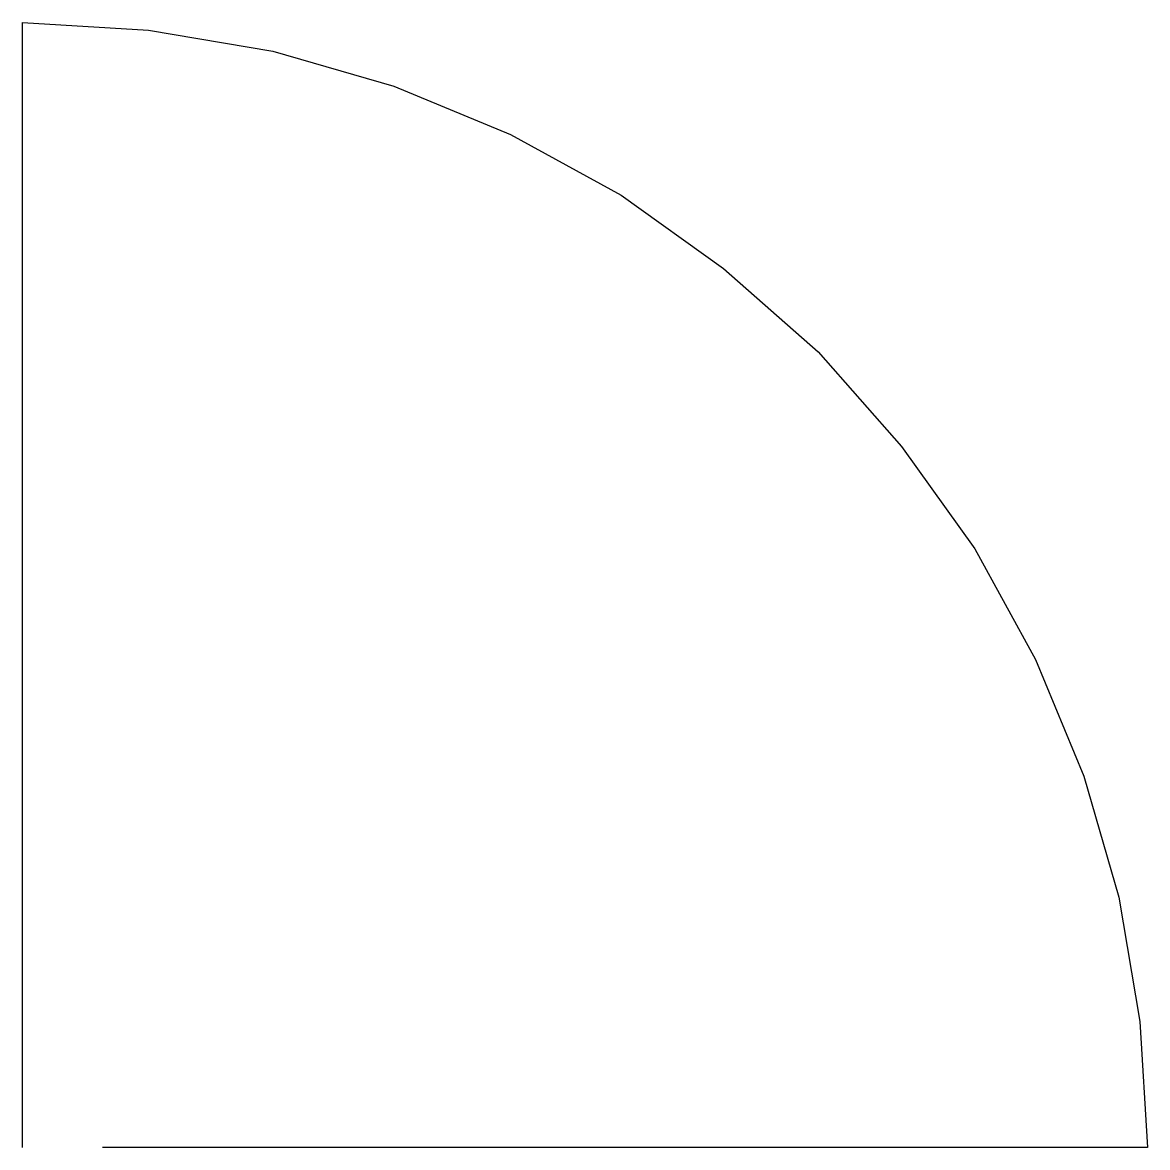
# Model space of a CAD drawing. Header units: millimetres. Extents: x 0 to 4.13, y 0 to 4.13.
import ezdxf

# ---------------------------------------------------------------- set-up
doc = ezdxf.new("R2010")
doc.units = ezdxf.units.MM

msp = doc.modelspace()

# ---------------------------------------------------------------- linework, layer by layer
msp.add_lwpolyline([(0, 0), (0, 0.293), (0, 0.5859), (0, 0.8789), (0, 1.1722), (0, 1.4657), (0, 1.7594), (0, 2.0536), (0, 2.3481), (0, 2.643), (0, 2.9384), (0, 3.2342), (0, 3.5308), (0, 3.8286), (0, 4.1265), (0.4619, 4.0982), (0.9181, 4.0218), (1.3626, 3.8929), (1.7899, 3.7158), (2.1953, 3.4926), (2.5718, 3.224), (2.918, 2.918), (3.224, 2.5718), (3.4926, 2.1953), (3.7158, 1.7899), (3.8929, 1.3626), (4.0218, 0.9181), (4.0982, 0.4619), (4.1265, 0), (3.8286, 0), (3.5308, 0), (3.2342, 0), (2.9384, 0), (2.643, 0), (2.3481, 0), (2.0536, 0), (1.7594, 0), (1.4657, 0), (1.1722, 0), (0.8789, 0), (0.5859, 0), (0.293, 0)])

doc.saveas('drawing.dxf')
